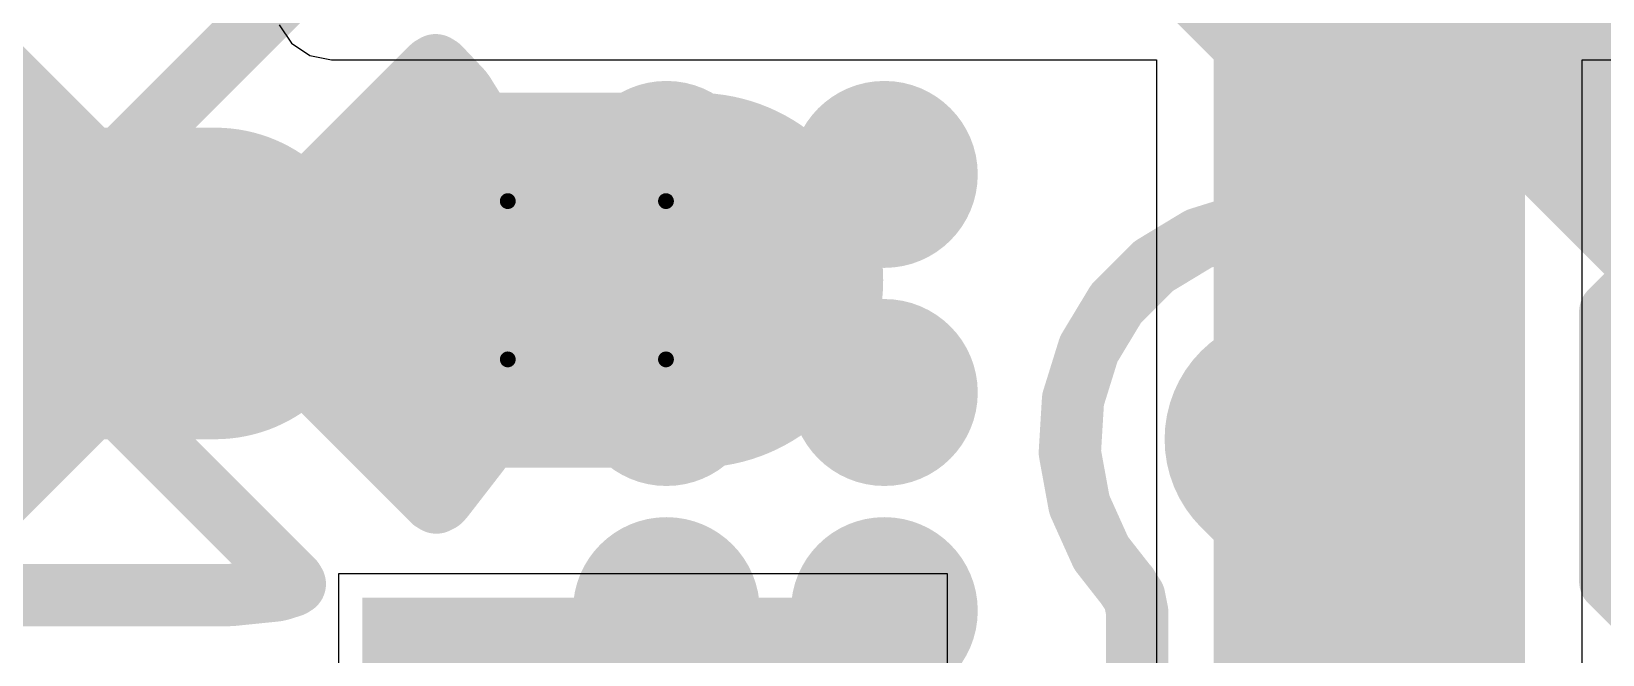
# Model space of a CAD drawing. Header units: inches. Extents: x 0 to 12.4, y -0.6 to 2.2.
# Drawn here: x 0.1964 to 0.395, y 1.1447 to 1.2235 of the extents above; entities that cross this region are included whole.
import ezdxf

# ---------------------------------------------------------------- set-up
doc = ezdxf.new("R2010")
doc.units = ezdxf.units.IN
doc.header["$MEASUREMENT"] = 0
for name, color, linetype in [('Bottom Layer', 5, 'Continuous'), ('Bottom Overlay', 54, 'Continuous'), ('Bottom Paste', 16, 'Continuous'), ('Bottom Solder', 6, 'Continuous'), ('Dimension', 6, 'Continuous'), ('Drill Drawing', 1, 'Continuous'), ('Multi-Layer', 9, 'Continuous'), ('Pad Holes', 156, 'Continuous'), ('Top Layer', 1, 'Continuous'), ('Top Overlay', 2, 'Continuous'), ('Top Paste', 8, 'Continuous'), ('Top Solder', 216, 'Continuous')]:
    doc.layers.add(name, color=color, linetype=linetype)

# ---------------------------------------------------------------- blocks, each defined once
blk = doc.blocks.new('T__________B_44')
at = {"layer": 'Bottom Layer'}
blk.add_hatch(color=5, dxfattribs=at).paths.add_polyline_path([(0.015, 0.03), (-0.015, 0.03), (-0.03, 0.015), (-0.03, -0.015), (-0.015, -0.03), (0.015, -0.03), (0.03, -0.015), (0.03, 0.015)])
at = {"layer": 'Bottom Paste'}
blk.add_hatch(color=16, dxfattribs=at).paths.add_polyline_path([(0.015, 0.03), (-0.015, 0.03), (-0.03, 0.015), (-0.03, -0.015), (-0.015, -0.03), (0.015, -0.03), (0.03, -0.015), (0.03, 0.015)])
at = {"layer": 'Bottom Solder'}
blk.add_hatch(color=6, dxfattribs=at).paths.add_polyline_path([(0.017, 0.034), (-0.017, 0.034), (-0.034, 0.017), (-0.034, -0.017), (-0.017, -0.034), (0.017, -0.034), (0.034, -0.017), (0.034, 0.017)])
at = {"layer": 'Bottom Overlay', "const_width": 0.007874}
for points in [[(-0.017, 0.037), (-0.037, 0.017)], [(0.017, 0.037), (-0.017, 0.037)], [(0.017, 0.037), (-0.017, 0.037)], [(0.037, 0.017), (0.017, 0.037)], [(-0.037, 0.017), (-0.037, -0.017)], [(0.037, 0.017), (0.037, -0.017)], [(-0.017, -0.037), (-0.037, -0.017)], [(0.037, -0.017), (0.017, -0.037)], [(0.017, -0.037), (-0.017, -0.037)], [(0.017, -0.037), (-0.017, -0.037)]]:
    blk.add_lwpolyline(points, dxfattribs=at)
at = {"layer": 'Bottom Overlay', "const_width": 0.003937}
for points in [[(-0.0189685, 0.037, 1), (-0.0150315, 0.037, 1)], [(-0.0189685, 0.037, 1), (-0.0150315, 0.037, 1)], [(-0.0189685, 0.037, 1), (-0.0150315, 0.037, 1)], [(0.0150315, 0.037, 1), (0.0189685, 0.037, 1)], [(0.0150315, 0.037, 1), (0.0189685, 0.037, 1)], [(0.0150315, 0.037, 1), (0.0189685, 0.037, 1)], [(-0.0389685, 0.017, 1), (-0.0350315, 0.017, 1)], [(-0.0389685, 0.017, 1), (-0.0350315, 0.017, 1)], [(0.0350315, 0.017, 1), (0.0389685, 0.017, 1)], [(0.0350315, 0.017, 1), (0.0389685, 0.017, 1)], [(-0.0389685, -0.017, 1), (-0.0350315, -0.017, 1)], [(-0.0389685, -0.017, 1), (-0.0350315, -0.017, 1)], [(0.0350315, -0.017, 1), (0.0389685, -0.017, 1)], [(0.0350315, -0.017, 1), (0.0389685, -0.017, 1)], [(-0.0189685, -0.037, 1), (-0.0150315, -0.037, 1)], [(-0.0189685, -0.037, 1), (-0.0150315, -0.037, 1)], [(-0.0189685, -0.037, 1), (-0.0150315, -0.037, 1)], [(0.0150315, -0.037, 1), (0.0189685, -0.037, 1)], [(0.0150315, -0.037, 1), (0.0189685, -0.037, 1)], [(0.0150315, -0.037, 1), (0.0189685, -0.037, 1)]]:
    blk.add_lwpolyline(points, format="xyb", close=True, dxfattribs=at)
blk = doc.blocks.new('TYPE_C_31_M_17__56')
at = {"layer": 'Bottom Layer'}
h = blk.add_hatch(color=5, dxfattribs=at)
edge = h.paths.add_edge_path()
edge.add_arc((-0.1700787, 0.08503945), 0.019685, 0, 180)
edge.add_line((-0.1897637, 0.08503945), (-0.1897637, 0.05748035))
edge.add_arc((-0.1700787, 0.05748035), 0.019685, 180, 360)
edge.add_line((-0.1503937, 0.05748035), (-0.1503937, 0.08503945))
at = {"layer": 'Bottom Solder'}
h = blk.add_hatch(color=6, dxfattribs=at)
edge = h.paths.add_edge_path()
edge.add_arc((-0.1700787, 0.08503945), 0.023685, 0, 180)
edge.add_line((-0.1937637, 0.08503945), (-0.1937637, 0.05748035))
edge.add_arc((-0.1700787, 0.05748035), 0.023685, 180, 360)
edge.add_line((-0.1463937, 0.05748035), (-0.1463937, 0.08503945))
at = {"layer": 'Multi-Layer'}
h = blk.add_hatch(color=9, dxfattribs=at)
edge = h.paths.add_edge_path()
edge.add_arc((-0.1700787, 0.08503945), 0.019685, 0, 180)
edge.add_line((-0.1897637, 0.08503945), (-0.1897637, 0.05748035))
edge.add_arc((-0.1700787, 0.05748035), 0.019685, 180, 360)
edge.add_line((-0.1503937, 0.05748035), (-0.1503937, 0.08503945))
at = {"layer": 'Pad Holes'}
h = blk.add_hatch(color=7, dxfattribs=at)
edge = h.paths.add_edge_path()
edge.add_arc((-0.1700787, 0.05787405), 0.0102362, 180, 360)
edge.add_line((-0.1598425, 0.05787405), (-0.1598425, 0.08464575))
edge.add_arc((-0.1700787, 0.08464575), 0.0102362, 0, 180)
edge.add_line((-0.1803149, 0.08464575), (-0.1803149, 0.05787405))
at = {"layer": 'Top Layer'}
blk.add_hatch(color=1, dxfattribs=at).paths.add_polyline_path([(-0.12598425, 0.10984255), (-0.09055115, 0.10984255), (-0.09055115, 0.04685045), (-0.12598425, 0.04685045)])
h = blk.add_hatch(color=1, dxfattribs=at)
edge = h.paths.add_edge_path()
edge.add_arc((-0.1700787, 0.08503945), 0.019685, 0, 180)
edge.add_line((-0.1897637, 0.08503945), (-0.1897637, 0.05748035))
edge.add_arc((-0.1700787, 0.05748035), 0.019685, 180, 360)
edge.add_line((-0.1503937, 0.05748035), (-0.1503937, 0.08503945))
at = {"layer": 'Top Paste'}
blk.add_hatch(color=8, dxfattribs=at).paths.add_polyline_path([(-0.12598425, 0.10984255), (-0.09055115, 0.10984255), (-0.09055115, 0.04685045), (-0.12598425, 0.04685045)])
at = {"layer": 'Top Solder'}
blk.add_hatch(color=216, dxfattribs=at).paths.add_polyline_path([(-0.12998425, 0.11384255), (-0.08655115, 0.11384255), (-0.08655115, 0.04285045), (-0.12998425, 0.04285045)])
h = blk.add_hatch(color=216, dxfattribs=at)
edge = h.paths.add_edge_path()
edge.add_arc((-0.1700787, 0.08503945), 0.023685, 0, 180)
edge.add_line((-0.1937637, 0.08503945), (-0.1937637, 0.05748035))
edge.add_arc((-0.1700787, 0.05748035), 0.023685, 180, 360)
edge.add_line((-0.1463937, 0.05748035), (-0.1463937, 0.08503945))
at = {"layer": 'Top Overlay', "const_width": 0.005}
blk.add_lwpolyline([(-0.17, -0.0346928), (-0.1700787, 0.0293859)], dxfattribs=at)
at = {"layer": 'Top Overlay', "const_width": 0.0025}
blk.add_lwpolyline([(-0.1713287, 0.0293859, 1), (-0.1688287, 0.0293859, 1)], format="xyb", close=True, dxfattribs=at)

msp = doc.modelspace()

# ---------------------------------------------------------------- hatches: boundary and pattern name
at = {"layer": 'Dimension'}
h = msp.add_hatch(color=6, dxfattribs=at)
edge = h.paths.add_edge_path()
edge.add_arc((0.2766675, 1.2053903), 0.011811, 0, 360)
h = msp.add_hatch(color=6, dxfattribs=at)
edge = h.paths.add_edge_path()
edge.add_arc((0.3042265, 1.2053903), 0.011811, 0, 360)
h = msp.add_hatch(color=6, dxfattribs=at)
edge = h.paths.add_edge_path()
edge.add_arc((0.19202175, 1.1916108), 0.019685, 90, 270)
edge.add_line((0.19202175, 1.1719258), (0.21958085, 1.1719258))
edge.add_arc((0.21958085, 1.1916108), 0.019685, 270, 450)
edge.add_line((0.21958085, 1.2112958), (0.19202175, 1.2112958))
h = msp.add_hatch(color=6, dxfattribs=at)
edge = h.paths.add_edge_path()
edge.add_arc((0.2766675, 1.1778313), 0.011811, 0, 360)
h = msp.add_hatch(color=6, dxfattribs=at)
edge = h.paths.add_edge_path()
edge.add_arc((0.3042265, 1.1778313), 0.011811, 0, 360)
h = msp.add_hatch(color=6, dxfattribs=at)
edge = h.paths.add_edge_path()
edge.add_arc((0.3554076, 1.1719257), 0.011811, 0, 360)
h = msp.add_hatch(color=6, dxfattribs=at)
edge = h.paths.add_edge_path()
edge.add_arc((0.3554076, 1.1719257), 0.011811, 0, 360)
h = msp.add_hatch(color=6, dxfattribs=at)
edge = h.paths.add_edge_path()
edge.add_arc((0.2766675, 1.1502722), 0.011811, 0, 360)
h = msp.add_hatch(color=6, dxfattribs=at)
edge = h.paths.add_edge_path()
edge.add_arc((0.3042265, 1.1502722), 0.011811, 0, 360)

# ---------------------------------------------------------------- linework, layer by layer
for points, const_width in [([(0.3554076, 1.2605084), (0.4257817, 1.1901344)], 0.0393701), ([(0.1821428, 1.2291888), (0.2053469, 1.2059847)], 0.007874), ([(0.2062557, 1.2059847), (0.2294774, 1.2292063)], 0.007874), ([(0.3437833, 1.2275628), (0.3638887, 1.2074574)], 0.007874), ([(0.2201752, 1.1920652), (0.2470349, 1.218925)], 0.007874), ([(0.2470349, 1.218925), (0.2474942, 1.2191877)], 0.007874), ([(0.2474942, 1.2191877), (0.2479468, 1.2189135)], 0.007874), ([(0.2479468, 1.2189135), (0.2507037, 1.2160132)], 0.007874), ([(0.2507037, 1.2160132), (0.2510053, 1.2156237)], 0.007874), ([(0.2510053, 1.2156237), (0.2549787, 1.2092489)], 0.007874), ([(0.2549787, 1.2092489), (0.2551959, 1.2088061)], 0.007874), ([(0.2551959, 1.2088061), (0.2578046, 1.2017622)], 0.007874), ([(0.2053469, 1.2059847), (0.2058013, 1.2057223)], 0.007874), ([(0.2058013, 1.2057223), (0.2062557, 1.2059847)], 0.007874), ([(0.3638887, 1.2074574), (0.3651312, 1.2053447)], 0.007874), ([(0.3651312, 1.2053447), (0.3651905, 1.2028945)], 0.007874), ([(0.3640515, 1.2007242), (0.3651905, 1.2028945)], 0.007874), ([(0.2578046, 1.2017622), (0.2579281, 1.2012851)], 0.007874), ([(0.2579281, 1.2012851), (0.2590657, 1.19386)], 0.007874), ([(0.3620013, 1.199381), (0.3640515, 1.2007242)], 0.007874), ([(0.3442876, 1.1973473), (0.3501181, 1.1991642)], 0.007874), ([(0.3501181, 1.1991642), (0.3501182, 1.1991642)], 0.007874), ([(0.3501182, 1.1991642), (0.3503999, 1.199252)], 0.007874), ([(0.3503999, 1.199252), (0.3506944, 1.1992698)], 0.007874), ([(0.3506944, 1.1992698), (0.3506945, 1.1992698)], 0.007874), ([(0.3506945, 1.1992698), (0.3567902, 1.1996386)], 0.007874), ([(0.3567902, 1.1996386), (0.3567905, 1.1996386)], 0.007874), ([(0.3567905, 1.1996386), (0.357085, 1.1996564)], 0.007874), ([(0.357085, 1.1996564), (0.3573754, 1.1996032)], 0.007874), ([(0.3573754, 1.1996032), (0.3573756, 1.1996032)], 0.007874), ([(0.3573756, 1.1996032), (0.3595567, 1.1992035)], 0.007874), ([(0.3595567, 1.1992035), (0.3620013, 1.199381)], 0.007874), ([(0.338527, 1.1939475), (0.3437532, 1.1971069)], 0.007874), ([(0.3437532, 1.1971069), (0.3437534, 1.1971069)], 0.007874), ([(0.3437534, 1.1971069), (0.3440058, 1.1972595)], 0.007874), ([(0.3440058, 1.1972595), (0.3442876, 1.1973473)], 0.007874), ([(0.3382744, 1.1937947), (0.3385268, 1.1939474)], 0.007874), ([(0.3385268, 1.1939474), (0.338527, 1.1939475)], 0.007874), ([(0.2199128, 1.1916108), (0.2201752, 1.1920652)], 0.007874), ([(0.2587102, 1.1858654), (0.2590906, 1.1933678)], 0.007874), ([(0.2590657, 1.19386), (0.2590906, 1.1933678)], 0.007874), ([(0.3337474, 1.1892678), (0.3380655, 1.1935859)], 0.007874), ([(0.3380655, 1.1935859), (0.3380657, 1.1935861)], 0.007874), ([(0.3380657, 1.1935861), (0.3382744, 1.1937947)], 0.007874), ([(0.1916898, 1.1916108), (0.2199128, 1.1916108)], 0.007874), ([(0.1916898, 1.1916108), (0.2199128, 1.1916108)], 0.007874), ([(0.2199128, 1.1916108), (0.2201752, 1.1911564)], 0.007874), ([(0.2201752, 1.1911564), (0.2471433, 1.1641883)], 0.007874), ([(0.3302265, 1.1835802), (0.3333859, 1.1888064)], 0.007874), ([(0.3333859, 1.1888064), (0.333386, 1.1888066)], 0.007874), ([(0.333386, 1.1888066), (0.3335387, 1.189059)], 0.007874), ([(0.3335387, 1.189059), (0.3337473, 1.1892677)], 0.007874), ([(0.3337473, 1.1892677), (0.3337474, 1.1892678)], 0.007874), ([(0.2567526, 1.1781065), (0.2586356, 1.1853789)], 0.007874), ([(0.2586356, 1.1853789), (0.2587102, 1.1858654)], 0.007874), ([(0.3282099, 1.1773458), (0.3299861, 1.1830458)], 0.007874), ([(0.3299861, 1.1830459), (0.3300739, 1.1833276)], 0.007874), ([(0.3299861, 1.1830458), (0.3299861, 1.1830459)], 0.007874), ([(0.3300739, 1.1833276), (0.3302265, 1.18358)], 0.007874), ([(0.3302265, 1.18358), (0.3302265, 1.1835802)], 0.007874), ([(0.3554076, 1.1719257), (0.3637738, 1.1635596)], 0.0314961), ([(0.2565816, 1.1776446), (0.2567526, 1.1781065)], 0.007874), ([(0.1821252, 1.1540153), (0.2053469, 1.177237)], 0.007874), ([(0.2053469, 1.177237), (0.2058013, 1.1774993)], 0.007874), ([(0.2058013, 1.1774993), (0.2062557, 1.177237)], 0.007874), ([(0.2062557, 1.177237), (0.2294598, 1.1540329)], 0.007874), ([(0.2532735, 1.1709005), (0.2565816, 1.1776446)], 0.007874), ([(0.3276948, 1.1705432), (0.3280636, 1.1766389)], 0.007874), ([(0.3280636, 1.176639), (0.3280814, 1.1769335)], 0.007874), ([(0.3280636, 1.1766389), (0.3280636, 1.176639)], 0.007874), ([(0.3280814, 1.1769335), (0.3282099, 1.1773458)], 0.007874), ([(0.3637738, 1.1030281), (0.3637738, 1.1635596)], 0.0314961), ([(0.2484147, 1.164542), (0.2530126, 1.170482)], 0.007874), ([(0.2530126, 1.170482), (0.2532735, 1.1709005)], 0.007874), ([(0.327677, 1.1702483), (0.3276948, 1.1705428)], 0.007874), ([(0.327677, 1.1702483), (0.3277302, 1.1699579)], 0.007874), ([(0.3276948, 1.1705428), (0.3276948, 1.1705432)], 0.007874), ([(0.3277302, 1.1699579), (0.3282247, 1.1672595)], 0.007874), ([(0.3282247, 1.1672595), (0.3288842, 1.1636607)], 0.007874), ([(0.2471433, 1.1641883), (0.2475821, 1.1639274)], 0.007874), ([(0.2475821, 1.1639274), (0.2480393, 1.1641541)], 0.007874), ([(0.2480393, 1.1641541), (0.2480754, 1.1641851)], 0.007874), ([(0.2480754, 1.1641851), (0.2484147, 1.164542)], 0.007874), ([(0.3288842, 1.1636607), (0.3290053, 1.1633916)], 0.007874), ([(0.3290053, 1.1633916), (0.3290054, 1.1633914)], 0.007874), ([(0.3290054, 1.1633914), (0.3313572, 1.1581659)], 0.007874), ([(0.3313572, 1.1581659), (0.3316329, 1.1575534)], 0.007874), ([(0.3316329, 1.1575534), (0.3318149, 1.1573211)], 0.007874), ([(0.3318149, 1.1573211), (0.3345818, 1.1537894)], 0.007874), ([(0.1882658, 1.1522407), (0.2214537, 1.1522407)], 0.007874), ([(0.2214537, 1.1522407), (0.2217004, 1.1522532)], 0.007874), ([(0.2217004, 1.1522532), (0.2273007, 1.1528228)], 0.007874), ([(0.2273007, 1.1528228), (0.227783, 1.1529219)], 0.007874), ([(0.227783, 1.1529219), (0.2293042, 1.1533992)], 0.007874), ([(0.2293042, 1.1533992), (0.229689, 1.1536407)], 0.007874), ([(0.2294598, 1.1540329), (0.229689, 1.1536407)], 0.007874), ([(0.3345818, 1.1537894), (0.3347269, 1.1536042)], 0.007874), ([(0.3347269, 1.1536042), (0.3348313, 1.1534998)], 0.007874), ([(0.3348313, 1.1534998), (0.334929, 1.1533896)], 0.007874), ([(0.3349001, 1.1533641), (0.334929, 1.1533896)], 0.007874), ([(0.3349001, 1.1533641), (0.3358234, 1.1519822)], 0.007874), ([(0.3358234, 1.1519822), (0.336195, 1.150114)], 0.007874), ([(0.336195, 1.1393291), (0.336195, 1.150114)], 0.007874)]:
    msp.add_lwpolyline(points, dxfattribs=dict(at, const_width=const_width))
for points, const_width in [([(0.2450664, 1.218925, 1), (0.2490034, 1.218925, 1)], 0.003937), ([(0.2450664, 1.218925, 1), (0.2490034, 1.218925, 1)], 0.003937), ([(0.2455257, 1.2191877, 1), (0.2494627, 1.2191877, 1)], 0.003937), ([(0.2455257, 1.2191877, 1), (0.2494627, 1.2191877, 1)], 0.003937), ([(0.2459783, 1.2189135, 1), (0.2499153, 1.2189135, 1)], 0.003937), ([(0.2459783, 1.2189135, 1), (0.2499153, 1.2189135, 1)], 0.003937), ([(0.2487352, 1.2160132, 1), (0.2526722, 1.2160132, 1)], 0.003937), ([(0.2487352, 1.2160132, 1), (0.2526722, 1.2160132, 1)], 0.003937), ([(0.2490368, 1.2156237, 1), (0.2529738, 1.2156237, 1)], 0.003937), ([(0.2490368, 1.2156237, 1), (0.2529738, 1.2156237, 1)], 0.003937), ([(0.2530102, 1.2092489, 1), (0.2569472, 1.2092489, 1)], 0.003937), ([(0.2530102, 1.2092489, 1), (0.2569472, 1.2092489, 1)], 0.003937), ([(0.2532274, 1.2088061, 1), (0.2571644, 1.2088061, 1)], 0.003937), ([(0.2532274, 1.2088061, 1), (0.2571644, 1.2088061, 1)], 0.003937), ([(0.2033784, 1.2059847, 1), (0.2073154, 1.2059847, 1)], 0.003937), ([(0.2033784, 1.2059847, 1), (0.2073154, 1.2059847, 1)], 0.003937), ([(0.2042872, 1.2059847, 1), (0.2082242, 1.2059847, 1)], 0.003937), ([(0.2042872, 1.2059847, 1), (0.2082242, 1.2059847, 1)], 0.003937), ([(0.3619202, 1.2074574, 1), (0.3658572, 1.2074574, 1)], 0.003937), ([(0.3619202, 1.2074574, 1), (0.3658572, 1.2074574, 1)], 0.003937), ([(0.2038328, 1.2057223, 1), (0.2077698, 1.2057223, 1)], 0.003937), ([(0.2038328, 1.2057223, 1), (0.2077698, 1.2057223, 1)], 0.003937), ([(0.3631627, 1.2053447, 1), (0.3670997, 1.2053447, 1)], 0.003937), ([(0.3631627, 1.2053447, 1), (0.3670997, 1.2053447, 1)], 0.003937), ([(0.363222, 1.2028945, 1), (0.367159, 1.2028945, 1)], 0.003937), ([(0.363222, 1.2028945, 1), (0.367159, 1.2028945, 1)], 0.003937), ([(0.2558361, 1.2017622, 1), (0.2597731, 1.2017622, 1)], 0.003937), ([(0.2558361, 1.2017622, 1), (0.2597731, 1.2017622, 1)], 0.003937), ([(0.2559596, 1.2012851, 1), (0.2598966, 1.2012851, 1)], 0.003937), ([(0.2559596, 1.2012851, 1), (0.2598966, 1.2012851, 1)], 0.003937), ([(0.362083, 1.2007242, 1), (0.36602, 1.2007242, 1)], 0.003937), ([(0.362083, 1.2007242, 1), (0.36602, 1.2007242, 1)], 0.003937), ([(0.3481496, 1.1991642, 1), (0.3520866, 1.1991642, 1)], 0.003937), ([(0.3481496, 1.1991642, 1), (0.3520866, 1.1991642, 1)], 0.003937), ([(0.3481497, 1.1991642, 1), (0.3520867, 1.1991642, 1)], 0.003937), ([(0.3481497, 1.1991642, 1), (0.3520867, 1.1991642, 1)], 0.003937), ([(0.3484314, 1.199252, 1), (0.3523684, 1.199252, 1)], 0.003937), ([(0.3484314, 1.199252, 1), (0.3523684, 1.199252, 1)], 0.003937), ([(0.3487259, 1.1992698, 1), (0.3526629, 1.1992698, 1)], 0.003937), ([(0.3487259, 1.1992698, 1), (0.3526629, 1.1992698, 1)], 0.003937), ([(0.348726, 1.1992698, 1), (0.352663, 1.1992698, 1)], 0.003937), ([(0.348726, 1.1992698, 1), (0.352663, 1.1992698, 1)], 0.003937), ([(0.3548217, 1.1996386, 1), (0.3587587, 1.1996386, 1)], 0.003937), ([(0.3548217, 1.1996386, 1), (0.3587587, 1.1996386, 1)], 0.003937), ([(0.354822, 1.1996386, 1), (0.358759, 1.1996386, 1)], 0.003937), ([(0.354822, 1.1996386, 1), (0.358759, 1.1996386, 1)], 0.003937), ([(0.3551165, 1.1996564, 1), (0.3590535, 1.1996564, 1)], 0.003937), ([(0.3551165, 1.1996564, 1), (0.3590535, 1.1996564, 1)], 0.003937), ([(0.3554069, 1.1996032, 1), (0.3593439, 1.1996032, 1)], 0.003937), ([(0.3554069, 1.1996032, 1), (0.3593439, 1.1996032, 1)], 0.003937), ([(0.3554071, 1.1996032, 1), (0.3593441, 1.1996032, 1)], 0.003937), ([(0.3554071, 1.1996032, 1), (0.3593441, 1.1996032, 1)], 0.003937), ([(0.3575882, 1.1992035, 1), (0.3615252, 1.1992035, 1)], 0.003937), ([(0.3575882, 1.1992035, 1), (0.3615252, 1.1992035, 1)], 0.003937), ([(0.3600328, 1.199381, 1), (0.3639698, 1.199381, 1)], 0.003937), ([(0.3600328, 1.199381, 1), (0.3639698, 1.199381, 1)], 0.003937), ([(0.3417847, 1.1971069, 1), (0.3457217, 1.1971069, 1)], 0.003937), ([(0.3417847, 1.1971069, 1), (0.3457217, 1.1971069, 1)], 0.003937), ([(0.3417849, 1.1971069, 1), (0.3457219, 1.1971069, 1)], 0.003937), ([(0.3417849, 1.1971069, 1), (0.3457219, 1.1971069, 1)], 0.003937), ([(0.3420373, 1.1972595, 1), (0.3459743, 1.1972595, 1)], 0.003937), ([(0.3420373, 1.1972595, 1), (0.3459743, 1.1972595, 1)], 0.003937), ([(0.3423191, 1.1973473, 1), (0.3462561, 1.1973473, 1)], 0.003937), ([(0.3423191, 1.1973473, 1), (0.3462561, 1.1973473, 1)], 0.003937), ([(0.3365583, 1.1939474, 1), (0.3404953, 1.1939474, 1)], 0.003937), ([(0.3365583, 1.1939474, 1), (0.3404953, 1.1939474, 1)], 0.003937), ([(0.3365585, 1.1939475, 1), (0.3404955, 1.1939475, 1)], 0.003937), ([(0.3365585, 1.1939475, 1), (0.3404955, 1.1939475, 1)], 0.003937), ([(0.2182067, 1.1920652, 1), (0.2221437, 1.1920652, 1)], 0.003937), ([(0.2182067, 1.1920652, 1), (0.2221437, 1.1920652, 1)], 0.003937), ([(0.2570972, 1.19386, 1), (0.2610342, 1.19386, 1)], 0.003937), ([(0.2570972, 1.19386, 1), (0.2610342, 1.19386, 1)], 0.003937), ([(0.2571221, 1.1933678, 1), (0.2610591, 1.1933678, 1)], 0.003937), ([(0.2571221, 1.1933678, 1), (0.2610591, 1.1933678, 1)], 0.003937), ([(0.336097, 1.1935859, 1), (0.340034, 1.1935859, 1)], 0.003937), ([(0.336097, 1.1935859, 1), (0.340034, 1.1935859, 1)], 0.003937), ([(0.3360972, 1.1935861, 1), (0.3400342, 1.1935861, 1)], 0.003937), ([(0.3360972, 1.1935861, 1), (0.3400342, 1.1935861, 1)], 0.003937), ([(0.3363059, 1.1937947, 1), (0.3402429, 1.1937947, 1)], 0.003937), ([(0.3363059, 1.1937947, 1), (0.3402429, 1.1937947, 1)], 0.003937), ([(0.2179443, 1.1916108, 1), (0.2218813, 1.1916108, 1)], 0.003937), ([(0.2179443, 1.1916108, 1), (0.2218813, 1.1916108, 1)], 0.003937), ([(0.2179443, 1.1916108, 1), (0.2218813, 1.1916108, 1)], 0.003937), ([(0.2179443, 1.1916108, 1), (0.2218813, 1.1916108, 1)], 0.003937), ([(0.2182067, 1.1911564, 1), (0.2221437, 1.1911564, 1)], 0.003937), ([(0.2182067, 1.1911564, 1), (0.2221437, 1.1911564, 1)], 0.003937), ([(0.3314174, 1.1888064, 1), (0.3353544, 1.1888064, 1)], 0.003937), ([(0.3314174, 1.1888064, 1), (0.3353544, 1.1888064, 1)], 0.003937), ([(0.3314175, 1.1888066, 1), (0.3353545, 1.1888066, 1)], 0.003937), ([(0.3314175, 1.1888066, 1), (0.3353545, 1.1888066, 1)], 0.003937), ([(0.3315702, 1.189059, 1), (0.3355072, 1.189059, 1)], 0.003937), ([(0.3315702, 1.189059, 1), (0.3355072, 1.189059, 1)], 0.003937), ([(0.3317788, 1.1892677, 1), (0.3357158, 1.1892677, 1)], 0.003937), ([(0.3317788, 1.1892677, 1), (0.3357158, 1.1892677, 1)], 0.003937), ([(0.3317789, 1.1892678, 1), (0.3357159, 1.1892678, 1)], 0.003937), ([(0.3317789, 1.1892678, 1), (0.3357159, 1.1892678, 1)], 0.003937), ([(0.2566671, 1.1853789, 1), (0.2606041, 1.1853789, 1)], 0.003937), ([(0.2566671, 1.1853789, 1), (0.2606041, 1.1853789, 1)], 0.003937), ([(0.2567417, 1.1858654, 1), (0.2606787, 1.1858654, 1)], 0.003937), ([(0.2567417, 1.1858654, 1), (0.2606787, 1.1858654, 1)], 0.003937), ([(0.3280176, 1.1830459, 1), (0.3319546, 1.1830459, 1)], 0.003937), ([(0.3280176, 1.1830459, 1), (0.3319546, 1.1830459, 1)], 0.003937), ([(0.3280176, 1.1830458, 1), (0.3319546, 1.1830458, 1)], 0.003937), ([(0.3280176, 1.1830458, 1), (0.3319546, 1.1830458, 1)], 0.003937), ([(0.3281054, 1.1833276, 1), (0.3320424, 1.1833276, 1)], 0.003937), ([(0.3281054, 1.1833276, 1), (0.3320424, 1.1833276, 1)], 0.003937), ([(0.328258, 1.1835802, 1), (0.332195, 1.1835802, 1)], 0.003937), ([(0.328258, 1.1835802, 1), (0.332195, 1.1835802, 1)], 0.003937), ([(0.328258, 1.18358, 1), (0.332195, 1.18358, 1)], 0.003937), ([(0.328258, 1.18358, 1), (0.332195, 1.18358, 1)], 0.003937), ([(0.3475336, 1.1719257, 1), (0.3632816, 1.1719257, 1)], 0.015748), ([(0.2547841, 1.1781065, 1), (0.2587211, 1.1781065, 1)], 0.003937), ([(0.2547841, 1.1781065, 1), (0.2587211, 1.1781065, 1)], 0.003937), ([(0.2033784, 1.177237, 1), (0.2073154, 1.177237, 1)], 0.003937), ([(0.2033784, 1.177237, 1), (0.2073154, 1.177237, 1)], 0.003937), ([(0.2038328, 1.1774993, 1), (0.2077698, 1.1774993, 1)], 0.003937), ([(0.2038328, 1.1774993, 1), (0.2077698, 1.1774993, 1)], 0.003937), ([(0.2042872, 1.177237, 1), (0.2082242, 1.177237, 1)], 0.003937), ([(0.2042872, 1.177237, 1), (0.2082242, 1.177237, 1)], 0.003937), ([(0.2546131, 1.1776446, 1), (0.2585501, 1.1776446, 1)], 0.003937), ([(0.2546131, 1.1776446, 1), (0.2585501, 1.1776446, 1)], 0.003937), ([(0.3260951, 1.176639, 1), (0.3300321, 1.176639, 1)], 0.003937), ([(0.3260951, 1.176639, 1), (0.3300321, 1.176639, 1)], 0.003937), ([(0.3260951, 1.1766389, 1), (0.3300321, 1.1766389, 1)], 0.003937), ([(0.3260951, 1.1766389, 1), (0.3300321, 1.1766389, 1)], 0.003937), ([(0.3261129, 1.1769335, 1), (0.3300499, 1.1769335, 1)], 0.003937), ([(0.3261129, 1.1769335, 1), (0.3300499, 1.1769335, 1)], 0.003937), ([(0.3262414, 1.1773458, 1), (0.3301784, 1.1773458, 1)], 0.003937), ([(0.3262414, 1.1773458, 1), (0.3301784, 1.1773458, 1)], 0.003937), ([(0.3558998, 1.1635596, 1), (0.3716478, 1.1635596, 1)], 0.015748), ([(0.3558998, 1.1635596, 1), (0.3716478, 1.1635596, 1)], 0.015748), ([(0.2510441, 1.170482, 1), (0.2549811, 1.170482, 1)], 0.003937), ([(0.2510441, 1.170482, 1), (0.2549811, 1.170482, 1)], 0.003937), ([(0.251305, 1.1709005, 1), (0.255242, 1.1709005, 1)], 0.003937), ([(0.251305, 1.1709005, 1), (0.255242, 1.1709005, 1)], 0.003937), ([(0.3257085, 1.1702483, 1), (0.3296455, 1.1702483, 1)], 0.003937), ([(0.3257085, 1.1702483, 1), (0.3296455, 1.1702483, 1)], 0.003937), ([(0.3257263, 1.1705432, 1), (0.3296633, 1.1705432, 1)], 0.003937), ([(0.3257263, 1.1705432, 1), (0.3296633, 1.1705432, 1)], 0.003937), ([(0.3257263, 1.1705428, 1), (0.3296633, 1.1705428, 1)], 0.003937), ([(0.3257263, 1.1705428, 1), (0.3296633, 1.1705428, 1)], 0.003937), ([(0.3257617, 1.1699579, 1), (0.3296987, 1.1699579, 1)], 0.003937), ([(0.3257617, 1.1699579, 1), (0.3296987, 1.1699579, 1)], 0.003937), ([(0.3262562, 1.1672595, 1), (0.3301932, 1.1672595, 1)], 0.003937), ([(0.3262562, 1.1672595, 1), (0.3301932, 1.1672595, 1)], 0.003937), ([(0.2451748, 1.1641883, 1), (0.2491118, 1.1641883, 1)], 0.003937), ([(0.2451748, 1.1641883, 1), (0.2491118, 1.1641883, 1)], 0.003937), ([(0.2460708, 1.1641541, 1), (0.2500078, 1.1641541, 1)], 0.003937), ([(0.2460708, 1.1641541, 1), (0.2500078, 1.1641541, 1)], 0.003937), ([(0.2461069, 1.1641851, 1), (0.2500439, 1.1641851, 1)], 0.003937), ([(0.2461069, 1.1641851, 1), (0.2500439, 1.1641851, 1)], 0.003937), ([(0.2464462, 1.164542, 1), (0.2503832, 1.164542, 1)], 0.003937), ([(0.2464462, 1.164542, 1), (0.2503832, 1.164542, 1)], 0.003937), ([(0.2456136, 1.1639274, 1), (0.2495506, 1.1639274, 1)], 0.003937), ([(0.2456136, 1.1639274, 1), (0.2495506, 1.1639274, 1)], 0.003937), ([(0.3269157, 1.1636607, 1), (0.3308527, 1.1636607, 1)], 0.003937), ([(0.3269157, 1.1636607, 1), (0.3308527, 1.1636607, 1)], 0.003937), ([(0.3270368, 1.1633916, 1), (0.3309738, 1.1633916, 1)], 0.003937), ([(0.3270368, 1.1633916, 1), (0.3309738, 1.1633916, 1)], 0.003937), ([(0.3270369, 1.1633914, 1), (0.3309739, 1.1633914, 1)], 0.003937), ([(0.3270369, 1.1633914, 1), (0.3309739, 1.1633914, 1)], 0.003937), ([(0.3293887, 1.1581659, 1), (0.3333257, 1.1581659, 1)], 0.003937), ([(0.3293887, 1.1581659, 1), (0.3333257, 1.1581659, 1)], 0.003937), ([(0.3296644, 1.1575534, 1), (0.3336014, 1.1575534, 1)], 0.003937), ([(0.3296644, 1.1575534, 1), (0.3336014, 1.1575534, 1)], 0.003937), ([(0.3298464, 1.1573211, 1), (0.3337834, 1.1573211, 1)], 0.003937), ([(0.3298464, 1.1573211, 1), (0.3337834, 1.1573211, 1)], 0.003937), ([(0.2194852, 1.1522407, 1), (0.2234222, 1.1522407, 1)], 0.003937), ([(0.2194852, 1.1522407, 1), (0.2234222, 1.1522407, 1)], 0.003937), ([(0.2197319, 1.1522532, 1), (0.2236689, 1.1522532, 1)], 0.003937), ([(0.2197319, 1.1522532, 1), (0.2236689, 1.1522532, 1)], 0.003937), ([(0.2253322, 1.1528228, 1), (0.2292692, 1.1528228, 1)], 0.003937), ([(0.2253322, 1.1528228, 1), (0.2292692, 1.1528228, 1)], 0.003937), ([(0.2258145, 1.1529219, 1), (0.2297515, 1.1529219, 1)], 0.003937), ([(0.2258145, 1.1529219, 1), (0.2297515, 1.1529219, 1)], 0.003937), ([(0.2273357, 1.1533992, 1), (0.2312727, 1.1533992, 1)], 0.003937), ([(0.2273357, 1.1533992, 1), (0.2312727, 1.1533992, 1)], 0.003937), ([(0.2274913, 1.1540329, 1), (0.2314283, 1.1540329, 1)], 0.003937), ([(0.2274913, 1.1540329, 1), (0.2314283, 1.1540329, 1)], 0.003937), ([(0.2277205, 1.1536407, 1), (0.2316575, 1.1536407, 1)], 0.003937), ([(0.2277205, 1.1536407, 1), (0.2316575, 1.1536407, 1)], 0.003937), ([(0.3326133, 1.1537894, 1), (0.3365503, 1.1537894, 1)], 0.003937), ([(0.3326133, 1.1537894, 1), (0.3365503, 1.1537894, 1)], 0.003937), ([(0.3327584, 1.1536042, 1), (0.3366954, 1.1536042, 1)], 0.003937), ([(0.3327584, 1.1536042, 1), (0.3366954, 1.1536042, 1)], 0.003937), ([(0.3328628, 1.1534998, 1), (0.3367998, 1.1534998, 1)], 0.003937), ([(0.3328628, 1.1534998, 1), (0.3367998, 1.1534998, 1)], 0.003937), ([(0.3329316, 1.1533641, 1), (0.3368686, 1.1533641, 1)], 0.003937), ([(0.3329316, 1.1533641, 1), (0.3368686, 1.1533641, 1)], 0.003937), ([(0.3329605, 1.1533896, 1), (0.3368975, 1.1533896, 1)], 0.003937), ([(0.3329605, 1.1533896, 1), (0.3368975, 1.1533896, 1)], 0.003937), ([(0.3338549, 1.1519822, 1), (0.3377919, 1.1519822, 1)], 0.003937), ([(0.3338549, 1.1519822, 1), (0.3377919, 1.1519822, 1)], 0.003937), ([(0.3342265, 1.150114, 1), (0.3381635, 1.150114, 1)], 0.003937), ([(0.3342265, 1.150114, 1), (0.3381635, 1.150114, 1)], 0.003937)]:
    msp.add_lwpolyline(points, format="xyb", close=True, dxfattribs=dict(at, const_width=const_width))
at = {"layer": 'Drill Drawing', "const_width": 0.002}
for points in [[(0.2566142, 1.2020156), (0.2766142, 1.2020156)], [(0.2566142, 1.1820156), (0.2566142, 1.2020156)], [(0.2766142, 1.1820156), (0.2766142, 1.2020156)], [(0.2566142, 1.1820156), (0.2766142, 1.1820156)]]:
    msp.add_lwpolyline(points, dxfattribs=at)
at = {"layer": 'Drill Drawing', "const_width": 0.001}
for points in [[(0.2561142, 1.2020156, 1), (0.2571142, 1.2020156, 1)], [(0.2561142, 1.2020156, 1), (0.2571142, 1.2020156, 1)], [(0.2761142, 1.2020156, 1), (0.2771142, 1.2020156, 1)], [(0.2761142, 1.2020156, 1), (0.2771142, 1.2020156, 1)], [(0.2561142, 1.1820156, 1), (0.2571142, 1.1820156, 1)], [(0.2561142, 1.1820156, 1), (0.2571142, 1.1820156, 1)], [(0.2761142, 1.1820156, 1), (0.2771142, 1.1820156, 1)], [(0.2761142, 1.1820156, 1), (0.2771142, 1.1820156, 1)]]:
    msp.add_lwpolyline(points, format="xyb", close=True, dxfattribs=at)
at = {"layer": 'Top Layer'}
for p, q in [((0.2277212, 1.2242688), (0.2292683, 1.2219533)), ((0.2292683, 1.2219533), (0.2315838, 1.2204062)), ((0.2315838, 1.2204062), (0.234315, 1.2198629)), ((0.234315, 1.2198629), (0.338628, 1.2198629)), ((0.338628, 1.2198629), (0.338628, 1.1008582)), ((0.3924586, 1.1008582), (0.3924586, 1.2198629)), ((0.3924586, 1.2198629), (0.4759908, 1.2198629)), ((0.3121968, 1.1549211), (0.2352048, 1.1549211)), ((0.2352048, 1.1549211), (0.2352048, 1.107559)), ((0.3121968, 1.107559), (0.3121968, 1.1549211))]:
    msp.add_line(p, q, dxfattribs=at)
at = {"layer": 'Top Layer', "const_width": 0.0393701}
msp.add_lwpolyline([(0.3655433, 1.1008582), (0.3655433, 1.2445433)], dxfattribs=at)

# ---------------------------------------------------------------- block references
for name, p, rotation in [('TYPE_C_31_M_17__56', (0.1953543, 1.0219369), 270), ('T__________B_44', (0.433, 1.171), 180)]:
    msp.add_blockref(name, p, dxfattribs=dict(rotation=rotation))

doc.saveas('drawing.dxf')
